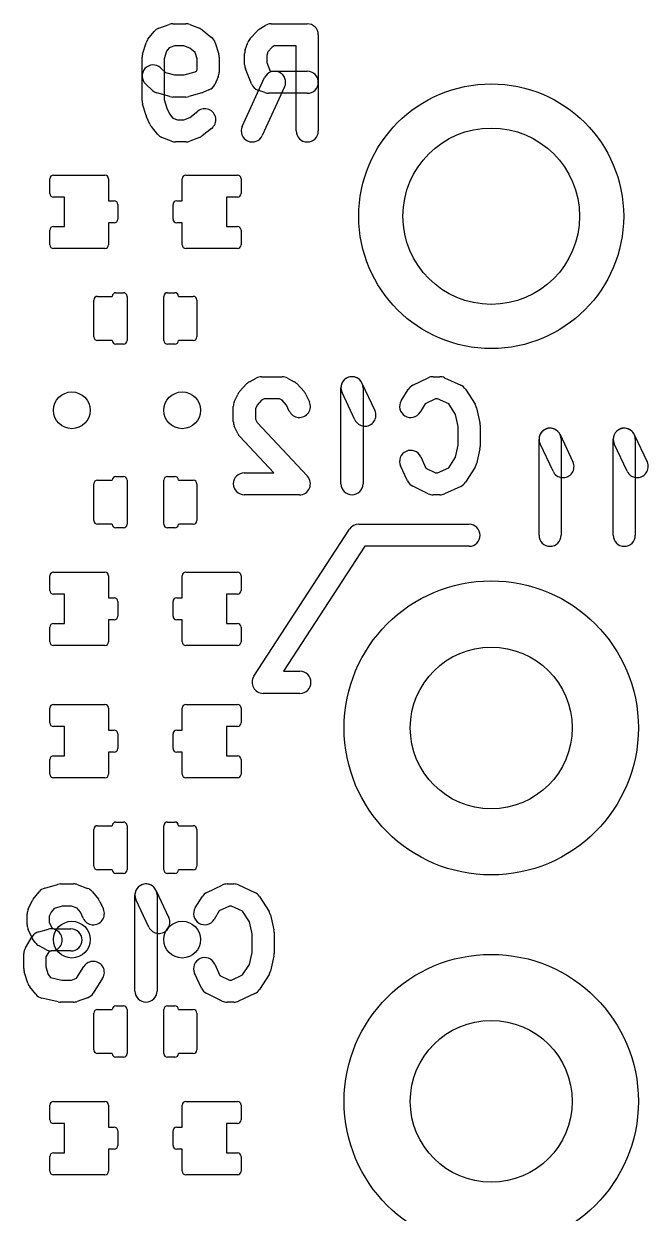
# Model space of a CAD drawing. Extents: x 0 to 45, y 0 to 50.
# Drawn here: x 26.47 to 30.72, y 36.64 to 44.73 of the extents above; entities that cross this region are included whole.
import ezdxf

# ---------------------------------------------------------------- set-up
doc = ezdxf.new("R2010")
doc.units = 0
for name, color, linetype in [('HOLE_1-6', 7, 'CONTINUOUS'), ('Resist-B', 7, 'CONTINUOUS'), ('Symbol-B', 7, 'CONTINUOUS')]:
    doc.layers.add(name, color=color, linetype=linetype)

msp = doc.modelspace()

# ---------------------------------------------------------------- linework, layer by layer
at = {"layer": 'HOLE_1-6'}
for centre, radius in [((29.65, 43.42), 0.6), ((26.8, 42.1), 0.125), ((27.55, 42.1), 0.125), ((29.65, 39.94), 0.55), ((26.8, 38.5), 0.125), ((27.55, 38.5), 0.125), ((29.65, 37.4), 0.55)]:
    msp.add_circle(centre, radius, dxfattribs=at)
at = {"layer": 'Resist-B'}
for p, q in [((26.675, 43.7), (27.025, 43.7)), ((27.575, 43.7), (27.925, 43.7)), ((26.65, 43.575), (26.65, 43.675)), ((27.05, 43.675), (27.05, 43.525)), ((27.55, 43.525), (27.55, 43.675)), ((27.95, 43.675), (27.95, 43.575)), ((26.75, 43.55), (26.675, 43.55)), ((26.75, 43.35), (26.75, 43.55)), ((27.05, 43.525), (27.0875, 43.525)), ((27.5125, 43.525), (27.55, 43.525)), ((27.925, 43.55), (27.85, 43.55)), ((27.85, 43.55), (27.85, 43.35)), ((27.1125, 43.5), (27.1125, 43.4)), ((27.4875, 43.4), (27.4875, 43.5)), ((27.0875, 43.375), (27.05, 43.375)), ((27.05, 43.375), (27.05, 43.225)), ((27.55, 43.375), (27.5125, 43.375)), ((27.55, 43.225), (27.55, 43.375)), ((26.65, 43.225), (26.65, 43.325)), ((26.675, 43.35), (26.75, 43.35)), ((27.85, 43.35), (27.925, 43.35)), ((27.95, 43.325), (27.95, 43.225)), ((27.025, 43.2), (26.675, 43.2)), ((27.925, 43.2), (27.575, 43.2)), ((26.975, 42.875), (27.075, 42.875)), ((27.1, 42.9), (27.15, 42.9)), ((27.175, 42.875), (27.175, 42.575)), ((27.425, 42.575), (27.425, 42.875)), ((27.45, 42.9), (27.5, 42.9)), ((27.525, 42.875), (27.625, 42.875)), ((26.95, 42.6), (26.95, 42.85)), ((27.65, 42.85), (27.65, 42.6)), ((27.075, 42.575), (26.975, 42.575)), ((27.15, 42.55), (27.1, 42.55)), ((27.5, 42.55), (27.45, 42.55)), ((27.625, 42.575), (27.525, 42.575)), ((26.95, 41.35), (26.95, 41.6)), ((26.975, 41.625), (27.075, 41.625)), ((27.1, 41.65), (27.15, 41.65)), ((27.175, 41.625), (27.175, 41.325)), ((27.425, 41.325), (27.425, 41.625)), ((27.45, 41.65), (27.5, 41.65)), ((27.525, 41.625), (27.625, 41.625)), ((27.65, 41.6), (27.65, 41.35)), ((27.075, 41.325), (26.975, 41.325)), ((27.15, 41.3), (27.1, 41.3)), ((27.5, 41.3), (27.45, 41.3)), ((27.625, 41.325), (27.525, 41.325)), ((26.65, 40.875), (26.65, 40.975)), ((26.675, 41), (27.025, 41)), ((27.05, 40.975), (27.05, 40.825)), ((27.55, 40.825), (27.55, 40.975)), ((27.575, 41), (27.925, 41)), ((27.95, 40.975), (27.95, 40.875)), ((26.75, 40.85), (26.675, 40.85)), ((26.75, 40.65), (26.75, 40.85)), ((27.05, 40.825), (27.0875, 40.825)), ((27.1125, 40.8), (27.1125, 40.7)), ((27.4875, 40.7), (27.4875, 40.8)), ((27.5125, 40.825), (27.55, 40.825)), ((27.925, 40.85), (27.85, 40.85)), ((27.85, 40.85), (27.85, 40.65)), ((26.65, 40.525), (26.65, 40.625)), ((26.675, 40.65), (26.75, 40.65)), ((27.0875, 40.675), (27.05, 40.675)), ((27.05, 40.675), (27.05, 40.525)), ((27.55, 40.675), (27.5125, 40.675)), ((27.55, 40.525), (27.55, 40.675)), ((27.85, 40.65), (27.925, 40.65)), ((27.95, 40.625), (27.95, 40.525)), ((27.025, 40.5), (26.675, 40.5)), ((27.925, 40.5), (27.575, 40.5)), ((26.65, 39.975), (26.65, 40.075)), ((26.675, 40.1), (27.025, 40.1)), ((27.05, 40.075), (27.05, 39.925)), ((27.55, 39.925), (27.55, 40.075)), ((27.575, 40.1), (27.925, 40.1)), ((27.95, 40.075), (27.95, 39.975)), ((26.75, 39.95), (26.675, 39.95)), ((26.75, 39.75), (26.75, 39.95)), ((27.05, 39.925), (27.0875, 39.925)), ((27.1125, 39.9), (27.1125, 39.8)), ((27.4875, 39.8), (27.4875, 39.9)), ((27.5125, 39.925), (27.55, 39.925)), ((27.925, 39.95), (27.85, 39.95)), ((27.85, 39.95), (27.85, 39.75)), ((26.65, 39.625), (26.65, 39.725)), ((26.675, 39.75), (26.75, 39.75)), ((27.0875, 39.775), (27.05, 39.775)), ((27.05, 39.775), (27.05, 39.625)), ((27.55, 39.775), (27.5125, 39.775)), ((27.55, 39.625), (27.55, 39.775)), ((27.85, 39.75), (27.925, 39.75)), ((27.95, 39.725), (27.95, 39.625)), ((27.025, 39.6), (26.675, 39.6)), ((27.925, 39.6), (27.575, 39.6)), ((26.95, 39), (26.95, 39.25)), ((26.975, 39.275), (27.075, 39.275)), ((27.1, 39.3), (27.15, 39.3)), ((27.175, 39.275), (27.175, 38.975)), ((27.425, 38.975), (27.425, 39.275)), ((27.45, 39.3), (27.5, 39.3)), ((27.525, 39.275), (27.625, 39.275)), ((27.65, 39.25), (27.65, 39)), ((27.075, 38.975), (26.975, 38.975)), ((27.15, 38.95), (27.1, 38.95)), ((27.5, 38.95), (27.45, 38.95)), ((27.625, 38.975), (27.525, 38.975)), ((26.975, 38.025), (27.075, 38.025)), ((27.1, 38.05), (27.15, 38.05)), ((27.175, 38.025), (27.175, 37.725)), ((27.425, 37.725), (27.425, 38.025)), ((27.45, 38.05), (27.5, 38.05)), ((27.525, 38.025), (27.625, 38.025)), ((26.95, 37.75), (26.95, 38)), ((27.65, 38), (27.65, 37.75)), ((27.075, 37.725), (26.975, 37.725)), ((27.15, 37.7), (27.1, 37.7)), ((27.5, 37.7), (27.45, 37.7)), ((27.625, 37.725), (27.525, 37.725)), ((26.65, 37.275), (26.65, 37.375)), ((26.675, 37.4), (27.025, 37.4)), ((27.05, 37.375), (27.05, 37.225)), ((27.55, 37.225), (27.55, 37.375)), ((27.575, 37.4), (27.925, 37.4)), ((27.95, 37.375), (27.95, 37.275)), ((26.75, 37.25), (26.675, 37.25)), ((26.75, 37.05), (26.75, 37.25)), ((27.05, 37.225), (27.0875, 37.225)), ((27.5125, 37.225), (27.55, 37.225)), ((27.925, 37.25), (27.85, 37.25)), ((27.85, 37.25), (27.85, 37.05)), ((27.1125, 37.2), (27.1125, 37.1)), ((27.4875, 37.1), (27.4875, 37.2)), ((26.675, 37.05), (26.75, 37.05)), ((27.0875, 37.075), (27.05, 37.075)), ((27.05, 37.075), (27.05, 36.925)), ((27.55, 37.075), (27.5125, 37.075)), ((27.55, 36.925), (27.55, 37.075)), ((27.85, 37.05), (27.925, 37.05)), ((26.65, 36.925), (26.65, 37.025)), ((27.95, 37.025), (27.95, 36.925)), ((27.025, 36.9), (26.675, 36.9)), ((27.925, 36.9), (27.575, 36.9))]:
    msp.add_line(p, q, dxfattribs=at)
for centre, radius in [((29.65, 43.42), 0.9), ((29.65, 39.94), 1), ((29.65, 37.4), 1)]:
    msp.add_circle(centre, radius, dxfattribs=at)
for centre, start, end in [((26.675, 43.675), 90, 180), ((27.025, 43.675), 0, 90), ((27.575, 43.675), 90, 180), ((27.925, 43.675), 0, 90), ((26.675, 43.575), 180, -90), ((27.0875, 43.5), 0, 90), ((27.5125, 43.5), 90, 180), ((27.925, 43.575), -90, 0), ((27.0875, 43.4), -90, 0), ((27.5125, 43.4), 180, -90), ((26.675, 43.325), 90, 180), ((27.925, 43.325), 0, 90), ((26.675, 43.225), 180, -90), ((27.025, 43.225), -90, 0), ((27.575, 43.225), 180, -90), ((27.925, 43.225), -90, 0), ((26.975, 42.85), 90, 180), ((27.1, 42.875), 90, 180), ((27.15, 42.875), 0, 90), ((27.45, 42.875), 90, 180), ((27.5, 42.875), 0, 90), ((27.625, 42.85), 0, 90), ((26.975, 42.6), 180, -90), ((27.1, 42.575), 180, -90), ((27.15, 42.575), -90, 0), ((27.45, 42.575), 180, -90), ((27.5, 42.575), -90, 0), ((27.625, 42.6), -90, 0), ((26.975, 41.6), 90, 180), ((27.1, 41.625), 90, 180), ((27.15, 41.625), 0, 90), ((27.45, 41.625), 90, 180), ((27.5, 41.625), 0, 90), ((27.625, 41.6), 0, 90), ((26.975, 41.35), 180, -90), ((27.625, 41.35), -90, 0), ((27.1, 41.325), 180, -90), ((27.15, 41.325), -90, 0), ((27.45, 41.325), 180, -90), ((27.5, 41.325), -90, 0), ((26.675, 40.975), 90, 180), ((27.025, 40.975), 0, 90), ((27.575, 40.975), 90, 180), ((27.925, 40.975), 0, 90), ((26.675, 40.875), 180, -90), ((27.925, 40.875), -90, 0), ((27.0875, 40.8), 0, 90), ((27.5125, 40.8), 90, 180), ((27.0875, 40.7), -90, 0), ((27.5125, 40.7), 180, -90), ((26.675, 40.625), 90, 180), ((27.925, 40.625), 0, 90), ((26.675, 40.525), 180, -90), ((27.025, 40.525), -90, 0), ((27.575, 40.525), 180, -90), ((27.925, 40.525), -90, 0), ((26.675, 40.075), 90, 180), ((27.025, 40.075), 0, 90), ((27.575, 40.075), 90, 180), ((27.925, 40.075), 0, 90), ((26.675, 39.975), 180, -90), ((27.925, 39.975), -90, 0), ((27.0875, 39.9), 0, 90), ((27.5125, 39.9), 90, 180), ((27.0875, 39.8), -90, 0), ((27.5125, 39.8), 180, -90), ((26.675, 39.725), 90, 180), ((27.925, 39.725), 0, 90), ((26.675, 39.625), 180, -90), ((27.025, 39.625), -90, 0), ((27.575, 39.625), 180, -90), ((27.925, 39.625), -90, 0), ((26.975, 39.25), 90, 180), ((27.1, 39.275), 90, 180), ((27.15, 39.275), 0, 90), ((27.45, 39.275), 90, 180), ((27.5, 39.275), 0, 90), ((27.625, 39.25), 0, 90), ((26.975, 39), 180, -90), ((27.625, 39), -90, 0), ((27.1, 38.975), 180, -90), ((27.15, 38.975), -90, 0), ((27.45, 38.975), 180, -90), ((27.5, 38.975), -90, 0), ((26.975, 38), 90, 180), ((27.1, 38.025), 90, 180), ((27.15, 38.025), 0, 90), ((27.45, 38.025), 90, 180), ((27.5, 38.025), 0, 90), ((27.625, 38), 0, 90), ((26.975, 37.75), 180, -90), ((27.1, 37.725), 180, -90), ((27.15, 37.725), -90, 0), ((27.45, 37.725), 180, -90), ((27.5, 37.725), -90, 0), ((27.625, 37.75), -90, 0), ((26.675, 37.375), 90, 180), ((27.025, 37.375), 0, 90), ((27.575, 37.375), 90, 180), ((27.925, 37.375), 0, 90), ((26.675, 37.275), 180, -90), ((27.0875, 37.2), 0, 90), ((27.5125, 37.2), 90, 180), ((27.925, 37.275), -90, 0), ((26.675, 37.025), 90, 180), ((27.0875, 37.1), -90, 0), ((27.5125, 37.1), 180, -90), ((27.925, 37.025), 0, 90), ((26.675, 36.925), 180, -90), ((27.025, 36.925), -90, 0), ((27.575, 36.925), 180, -90), ((27.925, 36.925), -90, 0)]:
    msp.add_arc(centre, 0.025, start, end, dxfattribs=at)
at = {"layer": 'Symbol-B'}
for p, q in [((27.31749, 44.62432), (27.3584, 44.67526)), ((27.39128, 44.69879), (27.46141, 44.72426)), ((27.48701, 44.72877), (27.57468, 44.72877)), ((27.60231, 44.7235), (27.66659, 44.69803)), ((27.68554, 44.68708), (27.74983, 44.63614)), ((28.01163, 44.62808), (28.05839, 44.67902)), ((28.074, 44.69197), (28.11491, 44.71744)), ((28.15455, 44.72877), (28.4, 44.72877)), ((28.475, 44.65377), (28.475, 44)), ((27.28088, 44.52287), (27.30425, 44.59929)), ((27.50021, 44.57877), (27.46221, 44.56497)), ((27.56036, 44.57877), (27.50021, 44.57877)), ((27.60105, 44.56265), (27.56036, 44.57877)), ((27.77497, 44.59929), (27.79834, 44.52287)), ((27.97843, 44.55083), (27.99596, 44.60177)), ((28.17599, 44.57877), (28.16197, 44.57004)), ((28.325, 44.57877), (28.17599, 44.57877)), ((28.325, 44), (28.325, 44.57877)), ((27.2776, 44.20377), (27.2776, 44.50094)), ((27.44347, 44.54164), (27.4276, 44.48973)), ((27.46221, 44.56497), (27.44347, 44.54164)), ((27.63836, 44.53309), (27.60105, 44.56265)), ((27.65162, 44.48973), (27.63836, 44.53309)), ((27.80162, 44.50094), (27.80162, 44.39906)), ((27.97435, 44.45), (27.97435, 44.52642)), ((28.13271, 44.53816), (28.12435, 44.51388)), ((28.12435, 44.51388), (28.12435, 44.46449)), ((28.16197, 44.57004), (28.13271, 44.53816)), ((27.40302, 44.42911), (27.43693, 44.39831)), ((27.4276, 44.48973), (27.4276, 44.21498)), ((27.64734, 44.40611), (27.65162, 44.41544)), ((27.65162, 44.41544), (27.65162, 44.48973)), ((28.02066, 44.32017), (27.97975, 44.42206)), ((28.12435, 44.46449), (28.14737, 44.40716)), ((27.43693, 44.39831), (27.49769, 44.38066)), ((27.49769, 44.38066), (27.564, 44.38066)), ((27.564, 44.38066), (27.63743, 44.40199)), ((27.63743, 44.40199), (27.64734, 44.40611)), ((27.79479, 44.36779), (27.77142, 44.31684)), ((27.9578, 44.03128), (28.10975, 44.36241)), ((28.14737, 44.40716), (28.15021, 44.40613)), ((28.15021, 44.40613), (28.4, 44.40613)), ((27.34893, 44.2756), (27.30218, 44.31805)), ((27.46608, 44.23364), (27.37842, 44.25911)), ((27.68327, 44.25911), (27.59561, 44.23364)), ((27.732, 44.27884), (27.69109, 44.26186)), ((28.11141, 44.26064), (28.06466, 44.27762)), ((28.24609, 44.29985), (28.09414, 43.96872)), ((28.4, 44.25613), (28.13701, 44.25613)), ((27.30425, 44.10542), (27.28088, 44.18183)), ((27.4276, 44.21498), (27.44622, 44.15409)), ((27.57468, 44.23066), (27.48701, 44.23066)), ((27.33119, 44.04513), (27.30781, 44.09607)), ((27.44622, 44.15409), (27.46364, 44.11614)), ((27.46364, 44.11614), (27.48632, 44.08789)), ((27.48632, 44.08789), (27.51887, 44.075)), ((27.56036, 44.075), (27.60105, 44.09112)), ((27.60105, 44.09112), (27.65667, 44.1352)), ((27.38178, 43.97851), (27.34087, 44.02946)), ((27.51887, 44.075), (27.56036, 44.075)), ((27.74983, 44.01764), (27.68554, 43.96669)), ((27.47693, 43.93027), (27.41264, 43.95574)), ((27.66659, 43.95574), (27.60231, 43.93027)), ((27.57468, 43.925), (27.50455, 43.925)), ((28.00633, 42.29416), (28.05308, 42.31963)), ((28.08896, 42.32877), (28.22922, 42.32877)), ((28.2651, 42.31963), (28.31185, 42.29416)), ((29.11666, 42.27033), (29.22186, 42.32127)), ((29.25455, 42.32877), (29.3013, 42.32877)), ((29.33257, 42.32194), (29.44361, 42.271)), ((27.9402, 42.22808), (27.98696, 42.27902)), ((28.33122, 42.27902), (28.37798, 42.22808)), ((28.6289, 41.6), (28.6289, 42.25377)), ((28.7718, 42.28563), (28.85946, 42.09884)), ((28.7789, 42.25377), (28.7789, 41.6)), ((29.03862, 42.16556), (29.08537, 42.24197)), ((29.47577, 42.24285), (29.54005, 42.14096)), ((27.90391, 42.15769), (27.92728, 42.20863)), ((28.08903, 42.1684), (28.05869, 42.13535)), ((28.10806, 42.17877), (28.08903, 42.1684)), ((28.21012, 42.17877), (28.10806, 42.17877)), ((28.22915, 42.1684), (28.21012, 42.17877)), ((28.25949, 42.13535), (28.22915, 42.1684)), ((28.3909, 42.20863), (28.41427, 42.15769)), ((28.72366, 42.03512), (28.636, 42.22191)), ((29.27175, 42.17877), (29.20184, 42.14492)), ((29.28492, 42.17877), (29.27175, 42.17877)), ((29.3608, 42.14396), (29.28492, 42.17877)), ((27.89708, 42.02453), (27.89708, 42.12642)), ((28.05869, 42.13535), (28.04708, 42.11004)), ((28.04708, 42.11004), (28.04708, 42.04091)), ((28.27793, 42.09515), (28.25949, 42.13535)), ((29.20184, 42.14492), (29.16658, 42.08728)), ((29.40638, 42.07172), (29.3608, 42.14396)), ((29.425, 41.99056), (29.40638, 42.07172)), ((29.54972, 42.11772), (29.5731, 42.01584)), ((27.92728, 41.94231), (27.90391, 41.99326)), ((28.04708, 42.04091), (28.05852, 42.01598)), ((28.05852, 42.01598), (28.40078, 41.65133)), ((29.425, 41.86321), (29.425, 41.99056)), ((29.575, 41.99906), (29.575, 41.85472)), ((28.17284, 41.675), (27.94077, 41.92225)), ((29.975, 41.25), (29.975, 41.90377)), ((30.1179, 41.93563), (30.20556, 41.74884)), ((30.125, 41.90377), (30.125, 41.25)), ((30.4789, 41.25), (30.4789, 41.90377)), ((30.6218, 41.93563), (30.70946, 41.74884)), ((30.6289, 41.90377), (30.6289, 41.25)), ((29.40638, 41.78205), (29.425, 41.86321)), ((29.5731, 41.83795), (29.54972, 41.73606)), ((30.06976, 41.68512), (29.9821, 41.87191)), ((30.57366, 41.68512), (30.486, 41.87191)), ((29.17077, 41.78411), (29.20628, 41.7067)), ((29.3608, 41.70981), (29.40638, 41.78205)), ((27.97208, 41.675), (28.17284, 41.675)), ((29.08118, 41.61966), (29.03443, 41.72155)), ((29.20628, 41.7067), (29.27175, 41.675)), ((29.27175, 41.675), (29.28492, 41.675)), ((29.28492, 41.675), (29.3608, 41.70981)), ((29.54005, 41.71281), (29.47577, 41.61092)), ((29.22186, 41.5325), (29.11666, 41.58344)), ((29.44361, 41.58277), (29.33257, 41.53183)), ((28.3461, 41.525), (27.97208, 41.525)), ((29.3013, 41.525), (29.25455, 41.525)), ((28.03712, 40.29087), (28.68712, 41.29087)), ((28.75, 41.325), (29.5, 41.325)), ((28.7907, 41.175), (28.2382, 40.325)), ((29.5, 41.175), (28.7907, 41.175)), ((28.2382, 40.325), (28.35, 40.325)), ((28.35, 40.175), (28.1, 40.175)), ((26.61544, 38.85032), (26.70311, 38.87579)), ((26.72403, 38.87877), (26.81169, 38.87877)), ((26.83729, 38.87426), (26.90742, 38.84879)), ((27.3718, 38.83563), (27.45946, 38.64884)), ((27.71666, 38.82033), (27.82186, 38.87127)), ((27.85455, 38.87877), (27.9013, 38.87877)), ((27.93257, 38.87194), (28.04361, 38.821)), ((26.50391, 38.70769), (26.52728, 38.75863)), ((26.53697, 38.77432), (26.57788, 38.82526)), ((26.9403, 38.82526), (26.98121, 38.77432)), ((26.9909, 38.75863), (27.01427, 38.70769)), ((27.2289, 38.15), (27.2289, 38.80377)), ((27.32366, 38.58512), (27.236, 38.77191)), ((27.3789, 38.80377), (27.3789, 38.15)), ((27.63862, 38.71556), (27.68537, 38.79197)), ((28.07577, 38.79285), (28.14005, 38.69096)), ((26.49708, 38.6), (26.49708, 38.67642)), ((26.65974, 38.68764), (26.64708, 38.66004)), ((26.68001, 38.71288), (26.65974, 38.68764)), ((26.7347, 38.72877), (26.68001, 38.71288)), ((26.79849, 38.72877), (26.7347, 38.72877)), ((26.83649, 38.71497), (26.79849, 38.72877)), ((26.85844, 38.68764), (26.83649, 38.71497)), ((26.87793, 38.64515), (26.85844, 38.68764)), ((27.80184, 38.69492), (27.76658, 38.63728)), ((27.87175, 38.72877), (27.80184, 38.69492)), ((27.88492, 38.72877), (27.87175, 38.72877)), ((27.9608, 38.69396), (27.88492, 38.72877)), ((28.00638, 38.62172), (27.9608, 38.69396)), ((28.14972, 38.66772), (28.1731, 38.56584)), ((26.64708, 38.66004), (26.64708, 38.61638)), ((26.64708, 38.61638), (26.66091, 38.58624)), ((26.66091, 38.58624), (26.66461, 38.58087)), ((28.025, 38.54056), (28.00638, 38.62172)), ((26.48472, 38.44386), (26.53147, 38.52027)), ((26.52728, 38.51779), (26.50391, 38.56873)), ((26.55121, 38.48105), (26.53367, 38.50653)), ((26.5763, 38.55364), (26.64059, 38.57062)), ((26.66461, 38.58087), (26.67884, 38.57311)), ((26.67884, 38.57311), (26.79416, 38.57311)), ((28.025, 38.41321), (28.025, 38.54056)), ((28.175, 38.54906), (28.175, 38.40472)), ((26.62386, 38.43225), (26.57711, 38.45772)), ((26.67889, 38.4256), (26.64371, 38.4163)), ((26.4737, 38.30283), (26.4737, 38.40472)), ((26.64371, 38.4163), (26.6237, 38.3836)), ((26.6237, 38.3836), (26.6237, 38.31405)), ((26.79416, 38.42311), (26.65974, 38.42311)), ((28.00638, 38.33205), (28.025, 38.41321)), ((28.1731, 38.38795), (28.14972, 38.28606)), ((26.50036, 38.20448), (26.47698, 38.28089)), ((26.6237, 38.31405), (26.63958, 38.26214)), ((26.83209, 38.2372), (26.88267, 38.31738)), ((27.68118, 38.16966), (27.63443, 38.27155)), ((27.77077, 38.33411), (27.80628, 38.2567)), ((27.9608, 38.25981), (28.00638, 38.33205)), ((28.14005, 38.26281), (28.07577, 38.16092)), ((26.63958, 38.26214), (26.65516, 38.24275)), ((26.65516, 38.24275), (26.73252, 38.225)), ((26.73252, 38.225), (26.79849, 38.225)), ((26.79849, 38.225), (26.83209, 38.2372)), ((27.00953, 38.23734), (26.94525, 38.13545)), ((27.80628, 38.2567), (27.87175, 38.225)), ((27.87175, 38.225), (27.88492, 38.225)), ((27.88492, 38.225), (27.9608, 38.25981)), ((26.55451, 38.12851), (26.5136, 38.17946)), ((26.70726, 38.0769), (26.59622, 38.10237)), ((26.90742, 38.10498), (26.83729, 38.07951)), ((27.82186, 38.0825), (27.71666, 38.13344)), ((28.04361, 38.13277), (27.93257, 38.08183)), ((26.81169, 38.075), (26.72403, 38.075)), ((27.9013, 38.075), (27.85455, 38.075))]:
    msp.add_line(p, q, dxfattribs=at)
for centre, start, end in [((27.41688, 44.6283), 109.959608, 141.235202), ((27.48701, 44.65377), 90, 109.959608), ((27.57468, 44.65377), 68.384417, 90), ((27.63896, 44.6283), 51.605061, 68.384417), ((28.11364, 44.6283), 121.905782, 137.447787), ((28.15455, 44.65377), 90, 121.905782), ((28.4, 44.65377), 0, 90), ((27.37597, 44.57736), 141.235202, 162.997812), ((27.70325, 44.57736), 17.002188, 51.605061), ((28.06688, 44.57736), 137.447787, 161.007017), ((27.3526, 44.50094), 162.997812, 180), ((27.72662, 44.50094), 0, 17.002188), ((28.04935, 44.52642), 161.007017, 180), ((27.3526, 44.37358), 47.761253, -132.24012), ((28.04935, 44.45), 180, -158.127659), ((27.72662, 44.39906), -24.641216, 0), ((28.17792, 44.33113), -24.648159, 155.350404), ((28.4, 44.33113), -90, 90), ((27.39935, 44.33113), -132.238747, -106.204589), ((27.66234, 44.33113), -73.795411, -67.459468), ((27.70325, 44.34811), -67.459468, -24.641216), ((28.09026, 44.34811), -158.127659, -109.959608), ((28.13701, 44.33113), -109.959608, -90), ((27.3526, 44.20377), 180, -162.990506), ((27.48701, 44.30566), -106.204589, -90), ((27.57468, 44.30566), -90, -73.795411), ((27.37597, 44.12736), -162.990506, -155.341711), ((27.70325, 44.07642), -51.605061, 128.39692), ((27.39935, 44.07642), -155.341711, -141.235202), ((28.02597, 44), 155.351841, -24.649596), ((27.44026, 44.02547), -141.235202, -111.608481), ((27.50455, 44), -111.608481, -90), ((27.57468, 44), -90, -68.384417), ((27.63896, 44.02547), -68.384417, -51.605061), ((28.4, 44), 180, 0), ((28.08896, 42.25377), 90, 118.581194), ((28.22922, 42.25377), 61.418806, 90), ((28.7039, 42.25377), 25.136883, -154.859472), ((28.7039, 42.25377), 0, 180), ((29.25455, 42.25377), 90, 115.837219), ((29.3013, 42.25377), 65.358784, 90), ((27.99545, 42.17736), 137.447787, 155.358784), ((28.04221, 42.2283), 118.581194, 137.447787), ((28.27597, 42.2283), 42.552213, 61.418806), ((28.32273, 42.17736), 24.641216, 42.552213), ((29.14935, 42.20283), 115.840735, 148.540416), ((29.41234, 42.20283), 32.249128, 65.356539), ((27.97208, 42.12642), 155.358784, 180), ((28.3461, 42.12642), -155.358784, 24.644475), ((29.1026, 42.12642), 148.543637, -31.459584), ((28.79156, 42.06698), -154.863117, 25.140528), ((29.47662, 42.10094), 12.928196, 32.246862), ((27.97208, 42.02453), 180, -155.358784), ((29.5, 41.99906), 0, 12.924773), ((27.99545, 41.97358), -155.358784, -136.80999), ((30.05, 41.90377), 25.136883, -154.859472), ((30.05, 41.90377), 0, 180), ((30.5539, 41.90377), 25.136883, -154.859472), ((30.5539, 41.90377), 0, 180), ((29.1026, 41.75283), 24.648159, -155.353011), ((29.5, 41.85472), -12.92075, 0), ((30.13766, 41.71698), -154.863117, 25.140528), ((30.64156, 41.71698), -154.863117, 25.140528), ((27.97208, 41.6), 90, -90), ((29.47662, 41.75283), -32.249128, -12.923547), ((28.3461, 41.6), -90, 43.186552), ((28.7039, 41.6), 180, 0), ((29.14935, 41.65094), -155.351841, -115.837219), ((29.41234, 41.65094), -65.358784, -32.246862), ((29.25455, 41.6), -115.840735, -90), ((29.3013, 41.6), -90, -65.356539), ((28.75, 41.25), 90, 146.977414), ((29.5, 41.25), -90, 90), ((30.05, 41.25), 180, 0), ((30.5539, 41.25), 180, 0), ((28.1, 40.25), 146.977414, -90), ((28.35, 40.25), -90, 90), ((26.63636, 38.7783), 106.197253, 141.235202), ((26.72403, 38.80377), 90, 106.197253), ((26.81169, 38.80377), 70.040392, 90), ((26.88182, 38.7783), 38.764798, 70.040392), ((27.3039, 38.80377), 25.136883, -154.859472), ((27.3039, 38.80377), 0, 180), ((27.85455, 38.80377), 90, 115.837219), ((27.9013, 38.80377), 65.358784, 90), ((26.59545, 38.72736), 141.235202, 155.358784), ((26.92273, 38.72736), 24.641216, 38.764798), ((27.74935, 38.75283), 115.840735, 148.540416), ((28.01234, 38.75283), 32.249128, 65.356539), ((26.57208, 38.67642), 155.358784, 180), ((26.9461, 38.67642), -155.358784, 24.644475), ((27.7026, 38.67642), 148.543637, -31.459584), ((28.07662, 38.65094), 12.928196, 32.246862), ((26.57208, 38.6), 180, -155.358784), ((27.39156, 38.61698), -154.863117, 25.140528), ((26.59545, 38.54906), -155.358784, -145.456068), ((26.59545, 38.48113), 104.794114, 148.543637), ((26.65974, 38.49811), -75.205886, 104.794876), ((26.79416, 38.49811), -90, 90), ((28.1, 38.54906), 0, 12.924773), ((26.5487, 38.40472), 148.543637, 180), ((26.61299, 38.52358), -145.456068, -118.581194), ((26.65974, 38.49811), -118.581194, -90), ((26.9461, 38.27736), -32.249128, 147.753138), ((27.7026, 38.30283), 24.648159, -155.353011), ((28.1, 38.40472), -12.92075, 0), ((26.5487, 38.30283), 180, -162.990506), ((28.07662, 38.30283), -32.249128, -12.923547), ((26.57208, 38.22642), -162.990506, -141.235202), ((26.61299, 38.17547), -141.235202, -102.92075), ((26.88182, 38.17547), -70.040392, -32.249128), ((27.3039, 38.15), 180, 0), ((27.74935, 38.20094), -155.351841, -115.837219), ((28.01234, 38.20094), -65.358784, -32.246862), ((26.72403, 38.15), -102.92075, -90), ((26.81169, 38.15), -90, -70.040392), ((27.85455, 38.15), -115.840735, -90), ((27.9013, 38.15), -90, -65.356539)]:
    msp.add_arc(centre, 0.075, start, end, dxfattribs=at)

doc.saveas('drawing.dxf')
